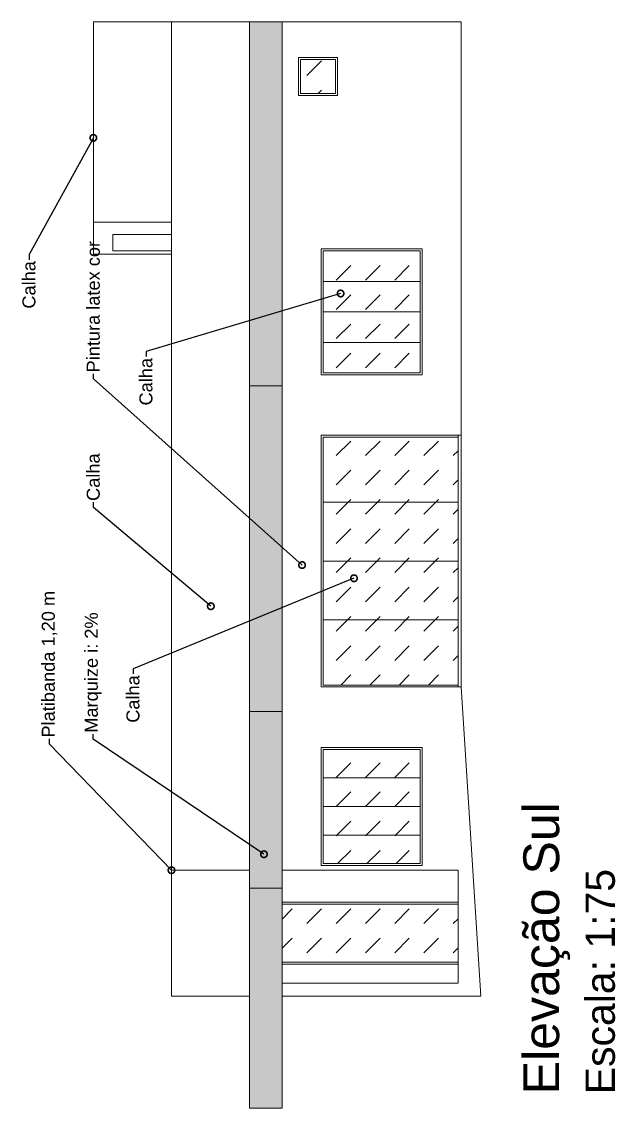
# Model space of a CAD drawing. Header units: millimetres. Extents: x -9997 to 44619, y -1295 to 91103.
# Drawn here: x -3520 to -2608, y 4407 to 6076 of the extents above; entities that cross this region are included whole.
import ezdxf
from ezdxf import colors
from ezdxf.entities.mleader import LeaderData, LeaderLine
from ezdxf.math import Vec2, Vec3

# ---------------------------------------------------------------- set-up
doc = ezdxf.new("R2010")
doc.units = ezdxf.units.MM
doc.header["$LTSCALE"] = 0.1
doc.layers.get('0').update_dxf_attribs({"lineweight": 5})
for name, color, linetype, lineweight in [('aberturas', 6, 'Continuous', 0), ('Cotas', 250, 'Continuous', 30), ('Hachuras', 250, 'Continuous', 0)]:
    doc.layers.add(name, color=color, linetype=linetype, lineweight=lineweight)
doc.layers.add('nome de ambiente', color=3, linetype='Continuous')
doc.styles.get("Standard").update_dxf_attribs({"font": 'arial.ttf'})

# ---------------------------------------------------------------- blocks, each defined once
blk = doc.blocks.new('_DotSmall')
at = {"color": 0, "linetype": 'ByBlock', "const_width": 0.5}
blk.add_lwpolyline([(-0.0625, 0, 1), (0.0625, 0, 1)], format="xyb", close=True, dxfattribs=at)

msp = doc.modelspace()

# ---------------------------------------------------------------- hatches: boundary and pattern name
at = {"linetype": 'ByBlock', "true_color": 0xed1f24}
h = msp.add_hatch(color=240, dxfattribs=at)
h.dxf.hatch_style = 1
h.paths.add_polyline_path([(-3169.748, 4745.222), (-3119.748, 4745.222), (-3119.748, 5016.855), (-3169.748, 5016.855)])
h.paths.add_polyline_path([(-3169.748, 5016.855), (-3119.748, 5016.855), (-3119.748, 5516.813), (-3169.748, 5516.813)])
h.paths.add_polyline_path([(-3169.748, 5516.813), (-3119.748, 5516.813), (-3119.748, 6075.602), (-3169.748, 6075.602)])
h.paths.add_polyline_path([(-3169.748, 4407.457), (-3119.748, 4407.457), (-3119.748, 4745.222), (-3169.748, 4745.222)])
at = {"layer": 'Hachuras', "linetype": 'ByBlock'}
h = msp.add_hatch(dxfattribs=at)
h.set_pattern_fill('DASH', color=4, scale=10, angle=225)
h.set_pattern_definition([(225, (-16439.906, 8844.37), (-9e-15, -44.90128), [31.75, -31.75])])
h.paths.add_polyline_path([(-3119.748, 4720.886), (-3119.748, 4631.735), (-2849.748, 4631.735), (-2849.748, 4720.886)])
h.paths.add_polyline_path([(-2907.748, 4958.472), (-3056.748, 4958.472), (-3056.748, 4783.081), (-2907.748, 4783.081)])
h.paths.add_polyline_path([(-3056.748, 5057.235), (-2849.748, 5057.235), (-2849.748, 5437.751), (-3056.748, 5437.751)])
h.paths.add_polyline_path([(-2907.748, 5723.772), (-3056.748, 5723.772), (-3056.748, 5536.514), (-2907.748, 5536.514)])
h.paths.add_polyline_path([(-3037.748, 5965.546), (-3037.748, 6017.524), (-3091.748, 6017.524), (-3091.748, 5965.546)])

# ---------------------------------------------------------------- linework, layer by layer
at = {"linetype": 'ByBlock', "lineweight": 0}
for p, q in [((-3409.748, 6075.602), (-3409.748, 5718.981)), ((-3409.748, 6075.602), (-3289.748, 6075.602)), ((-3409.748, 5767.796), (-3289.748, 5767.796)), ((-3409.748, 5718.981), (-3289.748, 5718.981))]:
    msp.add_line(p, q, dxfattribs=at)
at = {"linetype": 'ByBlock', "lineweight": 5}
for p, q in [((-3289.748, 6075.602), (-3289.748, 4579.682)), ((-3169.748, 6075.602), (-3289.748, 6075.602)), ((-2844.748, 6075.602), (-3119.748, 6075.602)), ((-2844.748, 6075.602), (-2844.748, 5054.235)), ((-2849.748, 5440.751), (-2849.748, 5054.235)), ((-2849.748, 5440.751), (-2844.748, 5440.751)), ((-2849.748, 5054.235), (-2844.748, 5054.235)), ((-2814.748, 4579.682), (-2844.748, 5054.235)), ((-3169.748, 4772.939), (-3289.748, 4772.939)), ((-2849.748, 4772.939), (-3119.748, 4772.939)), ((-2849.748, 4772.939), (-2849.748, 4599.681)), ((-2849.748, 4599.681), (-3119.748, 4599.681)), ((-3169.748, 4579.682), (-3289.748, 4579.682)), ((-2814.748, 4579.682), (-3119.748, 4579.682))]:
    msp.add_line(p, q, dxfattribs=at)
at = {"linetype": 'ByBlock', "lineweight": 9}
for p, q in [((-3169.748, 6075.602), (-3169.748, 4407.457)), ((-3169.748, 6075.602), (-3119.748, 6075.602)), ((-3119.748, 6075.602), (-3119.748, 4407.457)), ((-3169.748, 5516.813), (-3119.748, 5516.813)), ((-3169.748, 5016.855), (-3119.748, 5016.855)), ((-3169.748, 4745.222), (-3119.748, 4745.222)), ((-3169.748, 4407.457), (-3119.748, 4407.457))]:
    msp.add_line(p, q, dxfattribs=at)
at = {"layer": 'aberturas', "linetype": 'ByBlock', "lineweight": 5}
for p, q in [((-3094.748, 6020.524), (-3094.748, 5962.546)), ((-3034.748, 6020.524), (-3094.748, 6020.524)), ((-3091.748, 6017.524), (-3091.748, 5965.546)), ((-3037.748, 6017.524), (-3091.748, 6017.524)), ((-3037.748, 6017.524), (-3037.748, 5965.546)), ((-3034.748, 6020.524), (-3034.748, 5962.546)), ((-3034.748, 5962.546), (-3094.748, 5962.546)), ((-3037.748, 5965.546), (-3091.748, 5965.546)), ((-3059.748, 5726.772), (-3059.748, 5533.514)), ((-3059.748, 5726.772), (-2904.748, 5726.772)), ((-3056.748, 5723.772), (-3056.748, 5536.514)), ((-3056.748, 5723.772), (-2907.748, 5723.772)), ((-2907.748, 5723.772), (-2907.748, 5536.514)), ((-2904.748, 5726.772), (-2904.748, 5533.514)), ((-3056.748, 5676.958), (-2907.748, 5676.958)), ((-3056.748, 5630.143), (-2907.748, 5630.143)), ((-2907.748, 5583.329), (-3056.748, 5583.329)), ((-2904.748, 5533.514), (-3059.748, 5533.514)), ((-2907.748, 5536.514), (-3056.748, 5536.514)), ((-3059.748, 5440.751), (-3059.748, 5054.235)), ((-2849.748, 5440.751), (-3059.748, 5440.751)), ((-3056.748, 5437.751), (-3056.748, 5057.235)), ((-2849.748, 5437.751), (-3056.748, 5437.751)), ((-2849.748, 5337.751), (-3056.748, 5337.751)), ((-2849.748, 5247.493), (-3056.748, 5247.493)), ((-2849.748, 5157.235), (-3056.748, 5157.235)), ((-2849.748, 5057.235), (-3056.748, 5057.235)), ((-2849.748, 5054.235), (-3059.748, 5054.235)), ((-3059.748, 4961.472), (-3059.748, 4780.081)), ((-2904.748, 4961.472), (-3059.748, 4961.472)), ((-3056.748, 4958.472), (-3056.748, 4783.081)), ((-2907.748, 4958.472), (-3056.748, 4958.472)), ((-2907.748, 4958.472), (-2907.748, 4783.081)), ((-2904.748, 4961.472), (-2904.748, 4780.081)), ((-2907.748, 4914.624), (-3056.748, 4914.624)), ((-2907.748, 4870.777), (-3056.748, 4870.777)), ((-2907.748, 4826.928), (-3056.748, 4826.928)), ((-2904.748, 4780.081), (-3059.748, 4780.081)), ((-2907.748, 4783.081), (-3056.748, 4783.081)), ((-2849.748, 4723.886), (-3119.748, 4723.886)), ((-2849.748, 4720.886), (-3119.748, 4720.886)), ((-2849.748, 4631.735), (-3119.748, 4631.735)), ((-2849.748, 4628.735), (-3119.748, 4628.735))]:
    msp.add_line(p, q, dxfattribs=at)
at = {"layer": 'aberturas', "linetype": 'ByBlock', "lineweight": 0}
for p, q in [((-3379.748, 5748.741), (-3379.748, 5723.981)), ((-3379.748, 5748.741), (-3289.748, 5748.741)), ((-3379.748, 5723.981), (-3289.748, 5723.981))]:
    msp.add_line(p, q, dxfattribs=at)

# ---------------------------------------------------------------- texts
at = {"layer": 'nome de ambiente', "color": 18, "lineweight": 0, "true_color": 0x000000}
for s, height, p in [('Elevação Sul', 55, (-2694.484, 4428.941)), ('Escala: 1:75', 45, (-2608.925, 4428.941))]:
    msp.add_text(s, height=height, rotation=90, dxfattribs=at).set_placement(p)

# ---------------------------------------------------------------- leaders
at = {"layer": 'Cotas', "lineweight": 0}
ml = msp.add_multileader_mtext('Standard', dxfattribs=at)
ml.set_content('Calha', color=256)
ml.set_leader_properties()
ml.set_arrow_properties(name='DOTSMALL')
ml.build(insert=Vec2(0, 0))
ml.multileader.update_dxf_attribs({"arrow_head_size": 20})
ctx = ml.context
ctx.base_point, ctx.char_height, ctx.arrow_head_size, ctx.plane_origin, ctx.plane_x_axis, ctx.plane_y_axis = Vec3(-3508.485, 5635.704), 20, 20, Vec3(-3479.277, 5822.981), Vec3(0, 1), Vec3(-1, 0)
ctx.text_align_type = 2
notes = []
notes.append((ctx, [(1, (1, 1, 0), (-3508.485, 5718.127), (0, -1), 8, [(0, [(-3409.748, 5897.291)], 0, [])])]))
ctx.mtext.insert, ctx.mtext.text_direction, ctx.mtext.rotation, ctx.mtext.alignment, ctx.mtext.flow_direction = Vec3(-3518.655, 5708.127), Vec3(0, 1), 1.57079633, 3, 5
ml = msp.add_multileader_mtext('Standard', dxfattribs=at)
ml.set_content('Pintura latex cor', color=256)
ml.set_leader_properties()
ml.set_arrow_properties(name='DOTSMALL')
ml.build(insert=Vec2(0, 0))
ml.multileader.update_dxf_attribs({"arrow_head_size": 20})
ctx = ml.context
ctx.base_point, ctx.char_height, ctx.arrow_head_size, ctx.plane_origin, ctx.plane_x_axis, ctx.plane_y_axis = Vec3(-3409.748, 5535.15), 20, 20, Vec3(-3158.766, 5167.125), Vec3(0, 1), Vec3(-1, 0)
notes.append((ctx, [(0, (1, 1, 0), (-3409.748, 5527.15), (0, 1), 8, [(0, [(-3089.236, 5241.436)], 0, [])])]))
ctx.mtext.insert, ctx.mtext.text_direction, ctx.mtext.rotation, ctx.mtext.flow_direction = Vec3(-3419.911, 5537.15), Vec3(0, 1), 1.57079633, 5
ml = msp.add_multileader_mtext('Standard', dxfattribs=at)
ml.set_content('Calha', color=256)
ml.set_leader_properties()
ml.set_arrow_properties(name='DOTSMALL')
ml.build(insert=Vec2(0, 0))
ml.multileader.update_dxf_attribs({"arrow_head_size": 20})
ctx = ml.context
ctx.base_point, ctx.char_height, ctx.arrow_head_size, ctx.plane_origin, ctx.plane_x_axis, ctx.plane_y_axis = Vec3(-3328.887, 5487.004), 20, 20, Vec3(-3099.635, 5584.065), Vec3(0, 1), Vec3(-1, 0)
ctx.text_align_type = 2
notes.append((ctx, [(1, (1, 1, 0), (-3328.887, 5569.427), (0, -1), 8, [(0, [(-3030.105, 5658.376)], 0, [])])]))
ctx.mtext.insert, ctx.mtext.text_direction, ctx.mtext.rotation, ctx.mtext.alignment, ctx.mtext.flow_direction = Vec3(-3339.058, 5559.427), Vec3(0, 1), 1.57079633, 3, 5
ml = msp.add_multileader_mtext('Standard', dxfattribs=at)
ml.set_content('Calha', color=256)
ml.set_leader_properties()
ml.set_arrow_properties(name='DOTSMALL')
ml.build(insert=Vec2(0, 0))
ml.multileader.update_dxf_attribs({"arrow_head_size": 20})
ctx = ml.context
ctx.base_point, ctx.char_height, ctx.arrow_head_size, ctx.plane_origin, ctx.plane_x_axis, ctx.plane_y_axis = Vec3(-3409.748, 5337.871), 20, 20, Vec3(-3302.497, 4969.996), Vec3(0, 1), Vec3(-1, 0)
notes.append((ctx, [(0, (1, 1, 0), (-3409.748, 5329.871), (0, 1), 8, [(0, [(-3229.355, 5178.269)], 0, [])])]))
ctx.mtext.insert, ctx.mtext.text_direction, ctx.mtext.rotation, ctx.mtext.flow_direction = Vec3(-3419.918, 5339.871), Vec3(0, 1), 1.57079633, 5
ml = msp.add_multileader_mtext('Standard', dxfattribs=at)
ml.set_content('Calha', color=256)
ml.set_leader_properties()
ml.set_arrow_properties(name='DOTSMALL')
ml.build(insert=Vec2(0, 0))
ml.multileader.update_dxf_attribs({"arrow_head_size": 20})
ctx = ml.context
ctx.base_point, ctx.char_height, ctx.arrow_head_size, ctx.plane_origin, ctx.plane_x_axis, ctx.plane_y_axis = Vec3(-3348.794, 4999.868), 20, 20, Vec3(-3079.025, 5146.85), Vec3(0, 1), Vec3(-1, 0)
ctx.text_align_type = 2
notes.append((ctx, [(1, (1, 1, 0), (-3348.794, 5082.291), (0, -1), 8, [(0, [(-3009.495, 5221.16)], 0, [])])]))
ctx.mtext.insert, ctx.mtext.text_direction, ctx.mtext.rotation, ctx.mtext.alignment, ctx.mtext.flow_direction = Vec3(-3358.964, 5072.291), Vec3(0, 1), 1.57079633, 3, 5
ml = msp.add_multileader_mtext('Standard', dxfattribs=at)
ml.set_content('Platibanda 1,20 m', color=256)
ml.set_leader_properties()
ml.set_arrow_properties(name='DOTSMALL')
ml.build(insert=Vec2(0, 0))
ml.multileader.update_dxf_attribs({"arrow_head_size": 20})
ctx = ml.context
ctx.base_point, ctx.char_height, ctx.arrow_head_size, ctx.plane_origin, ctx.plane_x_axis, ctx.plane_y_axis = Vec3(-3476.949, 4974.584), 20, 20, Vec3(-3359.277, 4698.629), Vec3(0, 1), Vec3(-1, 0)
notes.append((ctx, [(0, (1, 1, 0), (-3476.949, 4966.584), (0, 1), 8, [(0, [(-3289.748, 4772.939)], 0, [])])]))
ctx.mtext.insert, ctx.mtext.text_direction, ctx.mtext.rotation, ctx.mtext.flow_direction = Vec3(-3488.927, 4976.584), Vec3(0, 1), 1.57079633, 5
ml = msp.add_multileader_mtext('Standard', dxfattribs=at)
ml.set_content('Marquize i: 2%', color=256)
ml.set_leader_properties()
ml.set_arrow_properties(name='DOTSMALL')
ml.build(insert=Vec2(0, 0))
ml.multileader.update_dxf_attribs({"arrow_head_size": 20})
ctx = ml.context
ctx.base_point, ctx.char_height, ctx.arrow_head_size, ctx.plane_origin, ctx.plane_x_axis, ctx.plane_y_axis = Vec3(-3410.128, 4982.041), 20, 20, Vec3(-3217.308, 4723.18), Vec3(0, 1), Vec3(-1, 0)
notes.append((ctx, [(0, (1, 1, 0), (-3410.128, 4974.041), (0, 1), 8, [(0, [(-3147.778, 4797.491)], 0, [])])]))
ctx.mtext.insert, ctx.mtext.text_direction, ctx.mtext.rotation, ctx.mtext.flow_direction = Vec3(-3422.904, 4984.041), Vec3(0, 1), 1.57079633, 5
for ctx, leaders in notes:
    for number, flags, end, landing, length, lines in leaders:
        leader = LeaderData()
        leader.index, (leader.has_last_leader_line, leader.has_dogleg_vector, leader.attachment_direction) = number, flags
        leader.last_leader_point, leader.dogleg_vector, leader.dogleg_length = Vec3(end), Vec3(landing), length
        for number, points, colour, breaks in lines:
            line = LeaderLine()
            line.index, line.vertices, line.color, line.breaks = number, Vec3.list(points), colors.encode_raw_color(colour), breaks
            leader.lines.append(line)
        ctx.leaders.append(leader)

doc.saveas('drawing.dxf')
